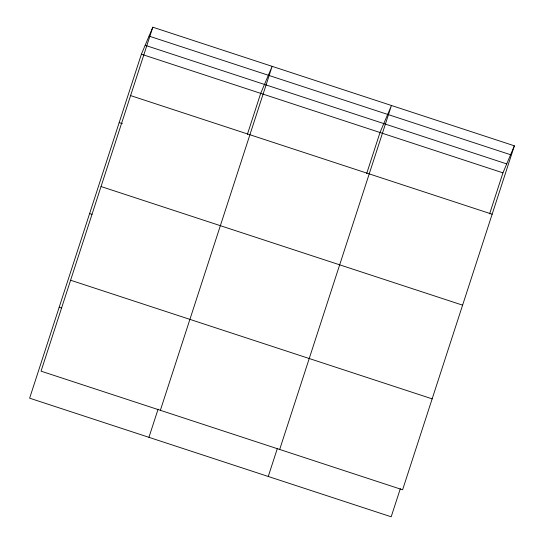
<?xml version="1.0" encoding="UTF-8"?>
<svg xmlns="http://www.w3.org/2000/svg" width="544" height="544" viewBox="0 0 544 544"><rect width="100%" height="100%" fill="white"/><g stroke="black" fill="none" stroke-linecap="round" stroke-linejoin="round"><path stroke-width="0.82" d="M152.816 27.2L41.052 371.164L402.608 489.79L514.372 145.819L152.816 27.2L141.392 54.21L29.628 398.181L391.184 516.8L400.336 488.634M148.94 437.322L158.093 409.156M247.37 134.395L260.705 93.357L272.129 66.348L160.364 410.312M268.253 476.469L277.406 448.304M366.683 173.536L380.018 132.505L391.442 105.488L279.684 449.46M489.614 213.867L502.948 172.836L514.372 145.819M149.042 36.115L510.598 154.734M145.16 45.295L506.716 163.921M141.392 54.21L502.948 172.836M130.594 95.594L492.15 214.22M119.17 122.604L122.393 123.665M101.041 186.531L462.604 305.157M89.617 213.547L92.038 214.336M70.598 280.228L432.16 398.854M59.174 307.238L61.594 308.033"/></g></svg>
